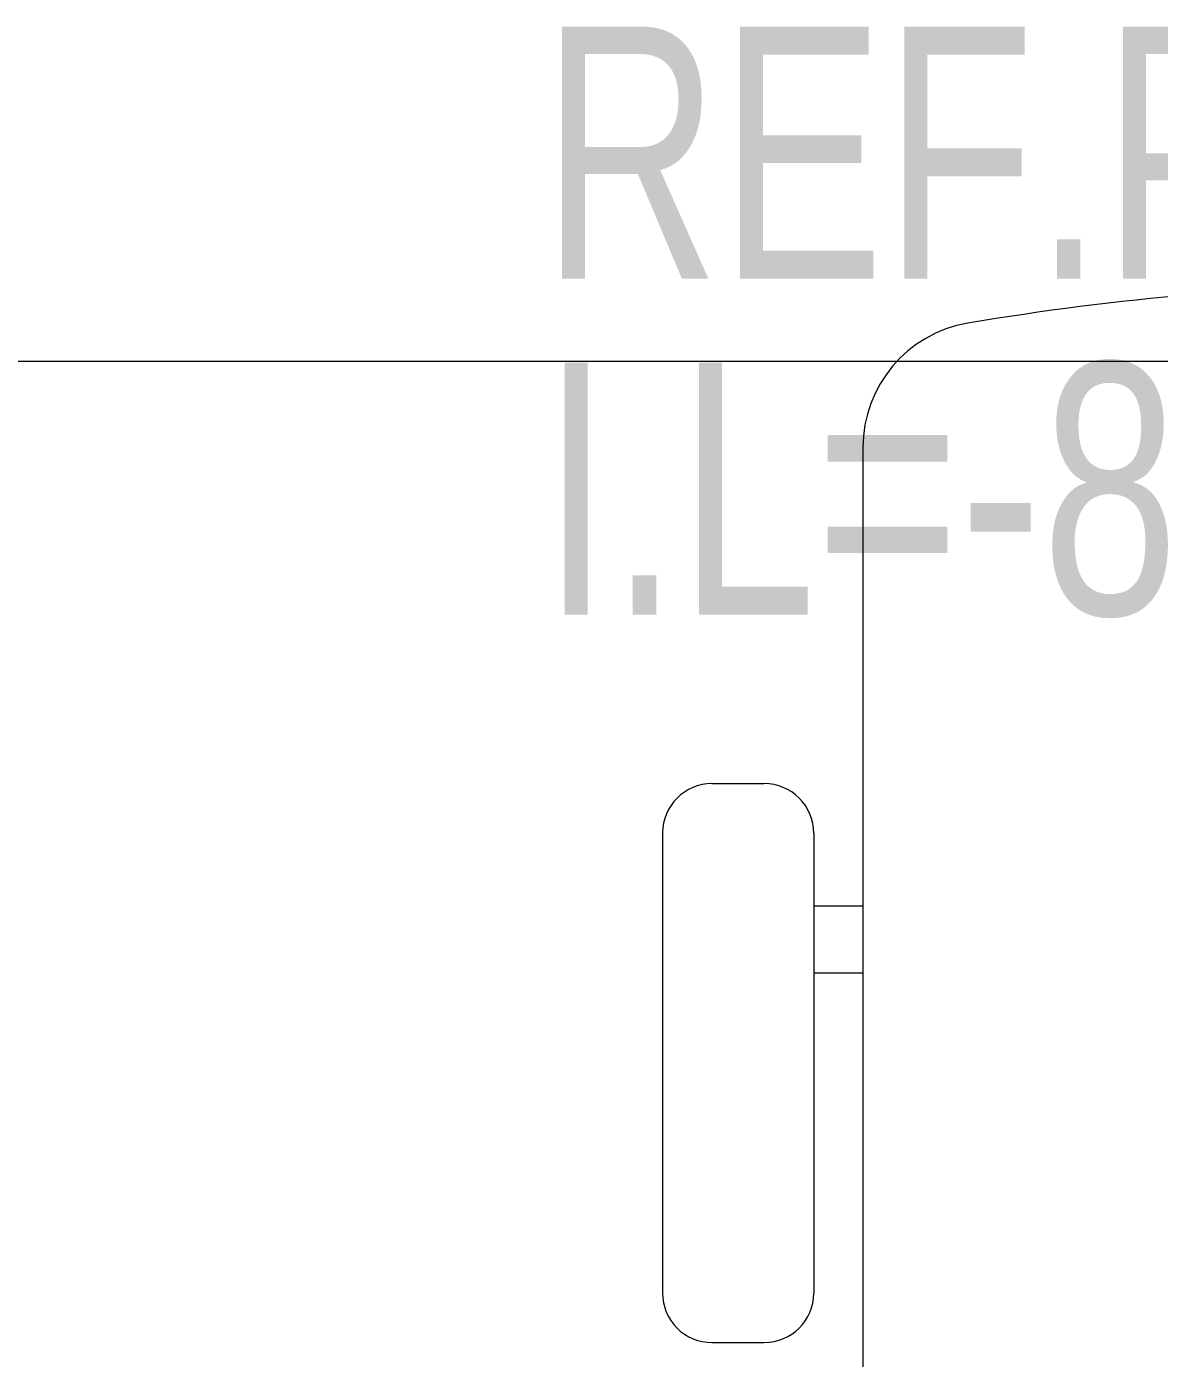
# Model space of a CAD drawing. Header units: millimetres. Extents: x -160614 to 59925, y -157025 to 0.
# Drawn here: x -40482 to -40032, y -95298 to -94770 of the extents above; entities that cross this region are included whole.
import ezdxf
from ezdxf import colors
from ezdxf.entities.mleader import LeaderData, LeaderLine
from ezdxf.math import Vec2, Vec3

# ---------------------------------------------------------------- set-up
doc = ezdxf.new("R2010")
doc.units = ezdxf.units.MM
doc.header["$LTSCALE"] = 8
doc.layers.get('0').update_dxf_attribs({"color": 9, "lineweight": 5})
doc.layers.add('72_EGR_EQP_TAG', color=9, linetype='Continuous', lineweight=5)
doc.layers.add('LOADING', color=9, linetype='Continuous', lineweight=5)
doc.layers.add('A-EXH', color=1, linetype='Continuous')
doc.layers.add('M-TEXT-RP', color=7, linetype='Continuous')
doc.layers.get('0').off()
doc.layers.get('0').freeze()
doc.styles.add('LEROY100', font='arial.ttf', dxfattribs={"width": 0.7})

# ---------------------------------------------------------------- blocks, each defined once
blk = doc.blocks.new('_Origin')
at = {"color": 0, "linetype": 'ByBlock', "lineweight": -2}
blk.add_line((0, 0), (-1, 0), dxfattribs=at)
blk.add_circle((0, 0), 0.5, dxfattribs=at)
blk = doc.blocks.new('GF21018-P')
for p, q in [((-0.2207, 0.47563), (-0.2207, 0.0675)), ((-0.2806, 0.34221), (-0.25983, 0.34221)), ((-0.30021, 0.32259), (-0.30021, 0.14)), ((-0.24021, 0.32259), (-0.24021, 0.14)), ((-0.24021, 0.29372), (-0.2207, 0.29372)), ((-0.24021, 0.26708), (-0.2207, 0.26708)), ((-0.2806, 0.12039), (-0.25983, 0.12039))]:
    blk.add_line(p, q)
for centre, radius, start, end in [((-0.0001, -0.52948), 1.06948, 80.36712, 99.63288), ((-0.1707, 0.47563), 0.05, 99.6329, 180), ((-0.2806, 0.32259), 0.01962, 90, 180), ((-0.25983, 0.32259), 0.01962, 360, 90), ((-0.2806, 0.14), 0.01962, 180, 270), ((-0.25983, 0.14), 0.01962, 270, 360)]:
    blk.add_arc(centre, radius, start, end)
blk = doc.blocks.new('1stF')
at = {"layer": 'LOADING', "color": 9}
for p, q in [((-42132.78, -94902.61, 0), (-40362.78, -94902.61, 0)), ((-40362.78, -94902.61, 0), (-39360.86, -94902.61, 0))]:
    blk.add_line(p, q, dxfattribs=at)
at = {"layer": 'LOADING', "color": 9, "extrusion": (-2.24021e-05, -7.77426e-06, 1), "xscale": 1000, "yscale": 1000, "zscale": 1000, "rotation": 359.9985892349692}
blk.add_blockref('GF21018-P', (-39929.25, -95412.44, 1.7), dxfattribs=at)
blk = doc.blocks.new('HVACFF')
at = {"layer": 'M-TEXT-RP', "lineweight": 15}
ml = blk.add_multileader_mtext('Standard', dxfattribs=at)
ml.set_content('\\A1;REF.PIPE{\\H0.99997x;\\P\\A0;\\H1.00003x;\\C1;I.L=-80}', color=256, style='LEROY100')
ml.set_leader_properties()
ml.set_arrow_properties(name='ORIGIN')
ml.build(insert=Vec2(0, 0))
ml.multileader.update_dxf_attribs({"text_left_attachment_type": 2, "text_right_attachment_type": 2, "dogleg_length": 277.49, "arrow_head_size": 50})
ctx = ml.context
ctx.base_point, ctx.char_height, ctx.arrow_head_size, ctx.landing_gap_size, ctx.plane_origin = Vec3(-40297.37, -94887.52), 100, 50, 20, Vec3(-39313.75, -91360.12)
ctx.left_attachment, ctx.right_attachment = 2, 2
notes = []
notes.append((ctx, [(1, (1, 1, 0), (-39750.38, -94887.52), (-1, 0), 74.34, [(0, [(-39185.19, -95266.73)], 0, [])])]))
ctx.mtext.insert, ctx.mtext.width, ctx.mtext.line_spacing_factor, ctx.mtext.flow_direction = Vec3(-40277.37, -94769.8), 43.9836, 0.8, 5
ml = blk.add_multileader_mtext('Standard', dxfattribs=at)
ml.set_content('\\A1;REF.PIPE{\\H0.99997x;\\P\\A0;\\H1.00003x;\\C1;I.L=-80}', color=256, style='LEROY100')
ml.set_leader_properties()
ml.set_arrow_properties(name='ORIGIN')
ml.build(insert=Vec2(0, 0))
ml.multileader.update_dxf_attribs({"text_left_attachment_type": 2, "text_right_attachment_type": 2, "dogleg_length": 277.49, "arrow_head_size": 50})
ctx = ml.context
ctx.base_point, ctx.char_height, ctx.arrow_head_size, ctx.landing_gap_size, ctx.plane_origin = Vec3(-40297.37, -94887.52), 100, 50, 20, Vec3(-39313.75, -91360.12)
ctx.left_attachment, ctx.right_attachment = 2, 2
notes.append((ctx, [(1, (1, 1, 0), (-39750.38, -94887.52), (-1, 0), 74.34, [(0, [(-39185.19, -95266.73)], 0, [])])]))
ctx.mtext.insert, ctx.mtext.width, ctx.mtext.line_spacing_factor, ctx.mtext.flow_direction = Vec3(-40277.37, -94769.8), 43.9836, 0.8, 5
for ctx, leaders in notes:
    for number, flags, end, landing, length, lines in leaders:
        leader = LeaderData()
        leader.index, (leader.has_last_leader_line, leader.has_dogleg_vector, leader.attachment_direction) = number, flags
        leader.last_leader_point, leader.dogleg_vector, leader.dogleg_length = Vec3(end), Vec3(landing), length
        for number, points, colour, breaks in lines:
            line = LeaderLine()
            line.index, line.vertices, line.color, line.breaks = number, Vec3.list(points), colors.encode_raw_color(colour), breaks
            leader.lines.append(line)
        ctx.leaders.append(leader)

msp = doc.modelspace()

# ---------------------------------------------------------------- block references
at = {"layer": '72_EGR_EQP_TAG'}
msp.add_blockref('1stF', (0, 0), dxfattribs=at)
at = {"layer": 'A-EXH'}
msp.add_blockref('HVACFF', (0, 0), dxfattribs=at)

doc.saveas('drawing.dxf')
